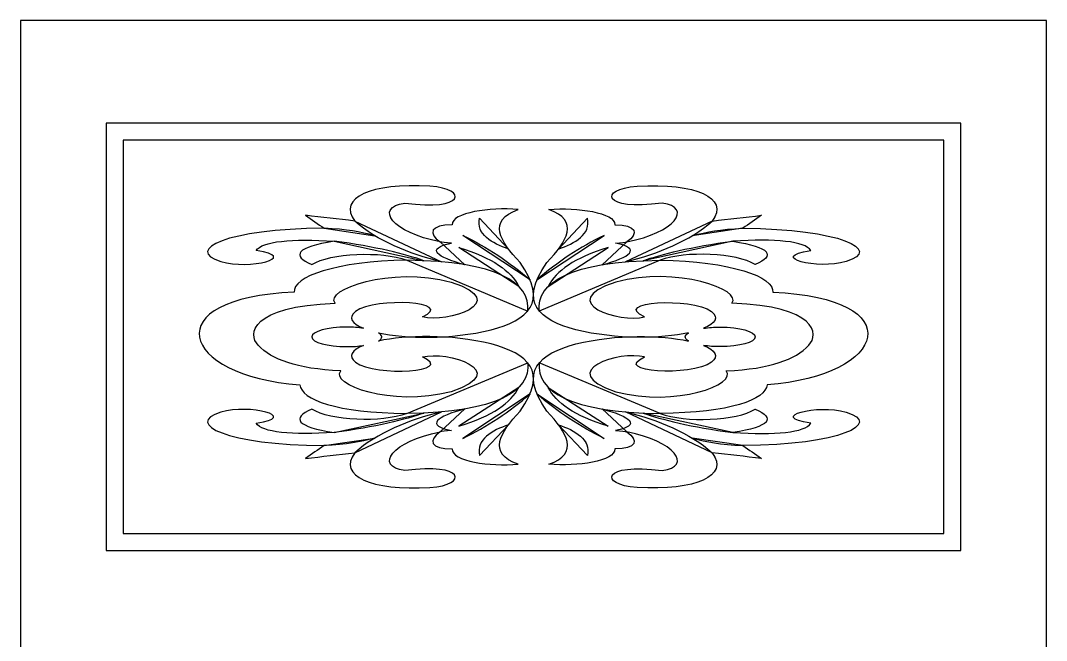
# Model space of a CAD drawing. Header units: centimetres. Extents: x -8.8 to 9.2, y -14.4 to 14.5.
# Drawn here: x -8.77 to -0.5, y 9.53 to 14.53 of the extents above; entities that cross this region are included whole.
import ezdxf

# ---------------------------------------------------------------- set-up
doc = ezdxf.new("R2010")
doc.units = ezdxf.units.CM
doc.header["$MEASUREMENT"] = 0
doc.layers.add('layer 1', color=7, linetype='Continuous')

msp = doc.modelspace()

# ---------------------------------------------------------------- linework, layer by layer
at = {"layer": 'layer 1', "color": 242}
for points, knots in [([(-8.76794, 14.52888), (-8.76794, 14.52888), (-0.49995, 14.52888), (-0.49995, 14.52888), (-0.49995, 14.52888), (-0.49995, 14.52888), (-0.49995, -14.40909), (-0.49995, -14.40909), (-0.49995, -14.40909), (-0.49995, -14.40909), (-8.76794, -14.40909), (-8.76794, -14.40909), (-8.76794, -14.40909), (-8.76794, -14.40909), (-8.76794, 14.52888), (-8.76794, 14.52888)], [0, 0, 0, 0, 0.2, 0.2, 0.2, 0.2, 0.4, 0.4, 0.4, 0.4, 0.6, 0.6, 0.6, 0.6, 1, 1, 1, 1]), ([(-8.07893, 13.70206), (-8.07893, 13.70206), (-1.18896, 13.70206), (-1.18896, 13.70206), (-1.18896, 13.70206), (-1.18896, 13.70206), (-1.18896, 10.2571), (-1.18896, 10.2571), (-1.18896, 10.2571), (-1.18896, 10.2571), (-8.07893, 10.2571), (-8.07893, 10.2571), (-8.07893, 10.2571), (-8.07893, 10.2571), (-8.07893, 13.70206), (-8.07893, 13.70206)], [0, 0, 0, 0, 0.2, 0.2, 0.2, 0.2, 0.4, 0.4, 0.4, 0.4, 0.6, 0.6, 0.6, 0.6, 1, 1, 1, 1]), ([(-7.94112, 13.56428), (-7.94112, 13.56428), (-1.32677, 13.56428), (-1.32677, 13.56428), (-1.32677, 13.56428), (-1.32677, 13.56428), (-1.32677, 10.39488), (-1.32677, 10.39488), (-1.32677, 10.39488), (-1.32677, 10.39488), (-7.94112, 10.39488), (-7.94112, 10.39488), (-7.94112, 10.39488), (-7.94112, 10.39488), (-7.94112, 13.56428), (-7.94112, 13.56428)], [0, 0, 0, 0, 0.2, 0.2, 0.2, 0.2, 0.4, 0.4, 0.4, 0.4, 0.6, 0.6, 0.6, 0.6, 1, 1, 1, 1]), ([(-5.88267, 11.94617), (-5.66183, 11.99451), (-5.30606, 12.00282), (-4.97441, 11.92258), (-4.97441, 11.92258), (-4.68442, 11.84311), (-4.50808, 11.70652), (-4.7423, 11.38068), (-4.7423, 11.38068), (-4.90231, 11.2099), (-5.01019, 11.04044), (-4.75733, 10.95379), (-4.75733, 10.95379), (-4.98305, 10.93224), (-5.29487, 10.97825), (-5.2888, 11.07642), (-5.2888, 11.07642), (-5.46525, 11.0766), (-5.48666, 11.14843), (-5.38609, 11.21324), (-5.38609, 11.21324), (-5.77156, 11.14146), (-5.92136, 10.93648), (-5.67056, 10.90148), (-5.67056, 10.90148), (-5.18814, 10.9695), (-5.15638, 10.78675), (-5.46843, 10.76549), (-5.46843, 10.76549), (-5.94547, 10.73838), (-6.21237, 10.85803), (-6.07476, 11.04583), (-6.07476, 11.04583), (-6.20703, 11.03053), (-6.33927, 11.01517), (-6.47149, 10.99982), (-6.47149, 10.99982), (-6.42162, 11.03473), (-6.37171, 11.0696), (-6.32181, 11.10443), (-6.32181, 11.10443), (-7.10656, 11.10889), (-7.45215, 11.27966), (-7.15389, 11.37267), (-7.15389, 11.37267), (-6.92172, 11.44195), (-6.51343, 11.33602), (-6.8682, 11.28442), (-6.8682, 11.28442), (-6.82466, 11.20778), (-6.5812, 11.18759), (-6.23947, 11.20908), (-6.23947, 11.20908), (-6.54447, 11.25444), (-6.58981, 11.32549), (-6.41908, 11.3974), (-6.41908, 11.3974), (-6.27436, 11.30203), (-5.85585, 11.2856), (-5.65555, 11.36183), (-5.65555, 11.36183), (-6.22203, 11.36915), (-6.50482, 11.4722), (-6.51642, 11.59412), (-6.51642, 11.59412), (-7.4917, 11.66159), (-7.68301, 12.29729), (-6.56135, 12.33901), (-6.56135, 12.33901), (-6.58039, 12.46254), (-6.22203, 12.59001), (-5.65555, 12.59735), (-5.65555, 12.59735), (-5.85585, 12.67354), (-6.27436, 12.65714), (-6.41908, 12.56176), (-6.41908, 12.56176), (-6.58981, 12.63366), (-6.54447, 12.70473), (-6.23947, 12.7501), (-6.23947, 12.7501), (-6.5812, 12.77158), (-6.82466, 12.75142), (-6.8682, 12.67475), (-6.8682, 12.67475), (-6.51343, 12.62314), (-6.92172, 12.51721), (-7.15389, 12.58651), (-7.15389, 12.58651), (-7.45215, 12.67949), (-7.10656, 12.85027), (-6.32181, 12.8547), (-6.32181, 12.8547), (-6.37171, 12.8896), (-6.42162, 12.92446), (-6.47149, 12.95931), (-6.47149, 12.95931), (-6.33927, 12.94402), (-6.20703, 12.92862), (-6.07476, 12.91332), (-6.07476, 12.91332), (-6.21237, 13.10116), (-5.94547, 13.22078), (-5.46843, 13.19369), (-5.46843, 13.19369), (-5.15638, 13.17242), (-5.18814, 12.98966), (-5.67056, 13.0577), (-5.67056, 13.0577), (-5.92136, 13.0227), (-5.77156, 12.81767), (-5.38609, 12.74589), (-5.38609, 12.74589), (-5.48666, 12.81071), (-5.46525, 12.88258), (-5.2888, 12.8827), (-5.2888, 12.8827), (-5.29487, 12.98091), (-4.98305, 13.02688), (-4.75733, 13.00539), (-4.75733, 13.00539), (-5.01019, 12.91876), (-4.90231, 12.74922), (-4.7423, 12.57854), (-4.7423, 12.57854), (-4.50808, 12.25265), (-4.68442, 12.11607), (-4.97441, 12.03656), (-4.97441, 12.03656), (-5.30609, 11.9564), (-5.66183, 11.96469), (-5.88267, 12.01301), (-5.88267, 12.01301), (-5.86558, 12.00283), (-5.856, 11.99153), (-5.856, 11.97961), (-5.856, 11.97961), (-5.856, 11.96764), (-5.86558, 11.95631), (-5.88267, 11.94617)], [0, 0, 0, 0, 0.0277778, 0.0277778, 0.0277778, 0.0277778, 0.0555556, 0.0555556, 0.0555556, 0.0555556, 0.0833333, 0.0833333, 0.0833333, 0.0833333, 0.1111111, 0.1111111, 0.1111111, 0.1111111, 0.1388889, 0.1388889, 0.1388889, 0.1388889, 0.1666667, 0.1666667, 0.1666667, 0.1666667, 0.1944444, 0.1944444, 0.1944444, 0.1944444, 0.2222222, 0.2222222, 0.2222222, 0.2222222, 0.25, 0.25, 0.25, 0.25, 0.2777778, 0.2777778, 0.2777778, 0.2777778, 0.3055556, 0.3055556, 0.3055556, 0.3055556, 0.3333333, 0.3333333, 0.3333333, 0.3333333, 0.3611111, 0.3611111, 0.3611111, 0.3611111, 0.3888889, 0.3888889, 0.3888889, 0.3888889, 0.4166667, 0.4166667, 0.4166667, 0.4166667, 0.4444444, 0.4444444, 0.4444444, 0.4444444, 0.4722222, 0.4722222, 0.4722222, 0.4722222, 0.5, 0.5, 0.5, 0.5, 0.5277778, 0.5277778, 0.5277778, 0.5277778, 0.5555556, 0.5555556, 0.5555556, 0.5555556, 0.5833333, 0.5833333, 0.5833333, 0.5833333, 0.6111111, 0.6111111, 0.6111111, 0.6111111, 0.6388889, 0.6388889, 0.6388889, 0.6388889, 0.6666667, 0.6666667, 0.6666667, 0.6666667, 0.6944444, 0.6944444, 0.6944444, 0.6944444, 0.7222222, 0.7222222, 0.7222222, 0.7222222, 0.75, 0.75, 0.75, 0.75, 0.7777778, 0.7777778, 0.7777778, 0.7777778, 0.8055556, 0.8055556, 0.8055556, 0.8055556, 0.8333333, 0.8333333, 0.8333333, 0.8333333, 0.8611111, 0.8611111, 0.8611111, 0.8611111, 0.8888889, 0.8888889, 0.8888889, 0.8888889, 0.9166667, 0.9166667, 0.9166667, 0.9166667, 0.9444444, 0.9444444, 0.9444444, 0.9444444, 1, 1, 1, 1]), ([(-3.38522, 11.94617), (-3.60606, 11.99451), (-3.9618, 12.00282), (-4.29348, 11.92258), (-4.29348, 11.92258), (-4.58347, 11.84311), (-4.7598, 11.70652), (-4.52558, 11.38068), (-4.52558, 11.38068), (-4.36558, 11.2099), (-4.2577, 11.04044), (-4.51056, 10.95379), (-4.51056, 10.95379), (-4.28482, 10.93224), (-3.97302, 10.97825), (-3.97907, 11.07642), (-3.97907, 11.07642), (-3.80264, 11.0766), (-3.78123, 11.14843), (-3.8818, 11.21324), (-3.8818, 11.21324), (-3.49633, 11.14146), (-3.34653, 10.93648), (-3.59733, 10.90148), (-3.59733, 10.90148), (-4.07975, 10.9695), (-4.11151, 10.78675), (-3.79946, 10.76549), (-3.79946, 10.76549), (-3.32242, 10.73838), (-3.05552, 10.85803), (-3.19313, 11.04583), (-3.19313, 11.04583), (-3.06086, 11.03053), (-2.92862, 11.01517), (-2.7964, 10.99982), (-2.7964, 10.99982), (-2.84627, 11.03473), (-2.89618, 11.0696), (-2.94608, 11.10443), (-2.94608, 11.10443), (-2.16133, 11.10889), (-1.81574, 11.27966), (-2.114, 11.37267), (-2.114, 11.37267), (-2.34617, 11.44195), (-2.75446, 11.33602), (-2.39969, 11.28442), (-2.39969, 11.28442), (-2.44323, 11.20778), (-2.68669, 11.18759), (-3.02842, 11.20908), (-3.02842, 11.20908), (-2.72345, 11.25444), (-2.67808, 11.32549), (-2.84881, 11.3974), (-2.84881, 11.3974), (-2.99352, 11.30203), (-3.41203, 11.2856), (-3.61233, 11.36183), (-3.61233, 11.36183), (-3.04586, 11.36915), (-2.76307, 11.4722), (-2.75147, 11.59412), (-2.75147, 11.59412), (-1.77619, 11.66159), (-1.58484, 12.29729), (-2.70654, 12.33901), (-2.70654, 12.33901), (-2.6875, 12.46254), (-3.04586, 12.59001), (-3.61233, 12.59735), (-3.61233, 12.59735), (-3.41203, 12.67354), (-2.99352, 12.65714), (-2.84881, 12.56176), (-2.84881, 12.56176), (-2.67808, 12.63366), (-2.72345, 12.70473), (-3.02842, 12.7501), (-3.02842, 12.7501), (-2.68669, 12.77158), (-2.44323, 12.75142), (-2.39969, 12.67475), (-2.39969, 12.67475), (-2.75446, 12.62314), (-2.34617, 12.51721), (-2.114, 12.58651), (-2.114, 12.58651), (-1.81574, 12.67949), (-2.16133, 12.85027), (-2.94608, 12.8547), (-2.94608, 12.8547), (-2.89618, 12.8896), (-2.84627, 12.92446), (-2.7964, 12.95931), (-2.7964, 12.95931), (-2.92862, 12.94402), (-3.06086, 12.92862), (-3.19313, 12.91332), (-3.19313, 12.91332), (-3.05552, 13.10116), (-3.32242, 13.22078), (-3.79946, 13.19369), (-3.79946, 13.19369), (-4.11151, 13.17242), (-4.07975, 12.98966), (-3.59733, 13.0577), (-3.59733, 13.0577), (-3.34653, 13.0227), (-3.49633, 12.81767), (-3.8818, 12.74589), (-3.8818, 12.74589), (-3.78123, 12.81071), (-3.80264, 12.88258), (-3.97907, 12.8827), (-3.97907, 12.8827), (-3.97302, 12.98091), (-4.28482, 13.02688), (-4.51056, 13.00539), (-4.51056, 13.00539), (-4.2577, 12.91876), (-4.36558, 12.74922), (-4.52558, 12.57854), (-4.52558, 12.57854), (-4.7598, 12.25265), (-4.58347, 12.11607), (-4.29348, 12.03656), (-4.29348, 12.03656), (-3.9618, 11.9564), (-3.60606, 11.96469), (-3.38522, 12.01301), (-3.38522, 12.01301), (-3.40231, 12.00283), (-3.41189, 11.99153), (-3.41189, 11.97961), (-3.41189, 11.97961), (-3.41189, 11.96764), (-3.40231, 11.95631), (-3.38522, 11.94617)], [0, 0, 0, 0, 0.0277778, 0.0277778, 0.0277778, 0.0277778, 0.0555556, 0.0555556, 0.0555556, 0.0555556, 0.0833333, 0.0833333, 0.0833333, 0.0833333, 0.1111111, 0.1111111, 0.1111111, 0.1111111, 0.1388889, 0.1388889, 0.1388889, 0.1388889, 0.1666667, 0.1666667, 0.1666667, 0.1666667, 0.1944444, 0.1944444, 0.1944444, 0.1944444, 0.2222222, 0.2222222, 0.2222222, 0.2222222, 0.25, 0.25, 0.25, 0.25, 0.2777778, 0.2777778, 0.2777778, 0.2777778, 0.3055556, 0.3055556, 0.3055556, 0.3055556, 0.3333333, 0.3333333, 0.3333333, 0.3333333, 0.3611111, 0.3611111, 0.3611111, 0.3611111, 0.3888889, 0.3888889, 0.3888889, 0.3888889, 0.4166667, 0.4166667, 0.4166667, 0.4166667, 0.4444444, 0.4444444, 0.4444444, 0.4444444, 0.4722222, 0.4722222, 0.4722222, 0.4722222, 0.5, 0.5, 0.5, 0.5, 0.5277778, 0.5277778, 0.5277778, 0.5277778, 0.5555556, 0.5555556, 0.5555556, 0.5555556, 0.5833333, 0.5833333, 0.5833333, 0.5833333, 0.6111111, 0.6111111, 0.6111111, 0.6111111, 0.6388889, 0.6388889, 0.6388889, 0.6388889, 0.6666667, 0.6666667, 0.6666667, 0.6666667, 0.6944444, 0.6944444, 0.6944444, 0.6944444, 0.7222222, 0.7222222, 0.7222222, 0.7222222, 0.75, 0.75, 0.75, 0.75, 0.7777778, 0.7777778, 0.7777778, 0.7777778, 0.8055556, 0.8055556, 0.8055556, 0.8055556, 0.8333333, 0.8333333, 0.8333333, 0.8333333, 0.8611111, 0.8611111, 0.8611111, 0.8611111, 0.8888889, 0.8888889, 0.8888889, 0.8888889, 0.9166667, 0.9166667, 0.9166667, 0.9166667, 0.9444444, 0.9444444, 0.9444444, 0.9444444, 1, 1, 1, 1]), ([(-6.07476, 12.91333), (-5.89143, 12.75154), (-5.64348, 12.65008), (-5.37573, 12.58413), (-5.37573, 12.58413), (-5.37573, 12.58413), (-6.07476, 12.91333), (-6.07476, 12.91333)], [0, 0, 0, 0, 0.3333333, 0.3333333, 0.3333333, 0.3333333, 1, 1, 1, 1]), ([(-5.06931, 12.93543), (-5.09769, 12.8056), (-4.96809, 12.73285), (-4.83533, 12.68772), (-4.83533, 12.68772), (-4.83533, 12.68772), (-5.06931, 12.93543), (-5.06931, 12.93543)], [0, 0, 0, 0, 0.3333333, 0.3333333, 0.3333333, 0.3333333, 1, 1, 1, 1]), ([(-4.19857, 12.93543), (-4.1702, 12.8056), (-4.29981, 12.73285), (-4.43256, 12.68772), (-4.43256, 12.68772), (-4.43256, 12.68772), (-4.19857, 12.93543), (-4.19857, 12.93543)], [0, 0, 0, 0, 0.3333333, 0.3333333, 0.3333333, 0.3333333, 1, 1, 1, 1]), ([(-3.19313, 12.91333), (-3.37646, 12.75154), (-3.62441, 12.65008), (-3.89216, 12.58413), (-3.89216, 12.58413), (-3.89216, 12.58413), (-3.19313, 12.91333), (-3.19313, 12.91333)], [0, 0, 0, 0, 0.3333333, 0.3333333, 0.3333333, 0.3333333, 1, 1, 1, 1]), ([(-6.32181, 12.8547), (-6.13608, 12.84648), (-6.03205, 12.82615), (-5.91274, 12.79481), (-5.91274, 12.79481), (-5.91274, 12.79481), (-6.32181, 12.8547), (-6.32181, 12.8547)], [0, 0, 0, 0, 0.3333333, 0.3333333, 0.3333333, 0.3333333, 1, 1, 1, 1]), ([(-2.94608, 12.8547), (-3.13181, 12.84648), (-3.23584, 12.82615), (-3.35514, 12.79481), (-3.35514, 12.79481), (-3.35514, 12.79481), (-2.94608, 12.8547), (-2.94608, 12.8547)], [0, 0, 0, 0, 0.3333333, 0.3333333, 0.3333333, 0.3333333, 1, 1, 1, 1]), ([(-6.23947, 12.7501), (-5.90959, 12.70838), (-5.65879, 12.64458), (-5.51686, 12.59333), (-5.51686, 12.59333), (-5.51686, 12.59333), (-6.23947, 12.7501), (-6.23947, 12.7501)], [0, 0, 0, 0, 0.3333333, 0.3333333, 0.3333333, 0.3333333, 1, 1, 1, 1]), ([(-5.38609, 12.74589), (-5.37175, 12.74096), (-5.34385, 12.73783), (-5.29482, 12.73529), (-5.29482, 12.73529), (-5.50979, 12.69215), (-5.41341, 12.62154), (-5.18607, 12.56063), (-5.18607, 12.56063), (-5.18607, 12.56063), (-5.38609, 12.74589), (-5.38609, 12.74589)], [0, 0, 0, 0, 0.25, 0.25, 0.25, 0.25, 0.5, 0.5, 0.5, 0.5, 1, 1, 1, 1]), ([(-4.66121, 12.43849), (-4.82573, 12.58157), (-5.00949, 12.70492), (-5.20456, 12.7976), (-5.20456, 12.7976), (-5.20456, 12.7976), (-4.66121, 12.43849), (-4.66121, 12.43849)], [0, 0, 0, 0, 0.3333333, 0.3333333, 0.3333333, 0.3333333, 1, 1, 1, 1]), ([(-4.60668, 12.43849), (-4.44216, 12.58157), (-4.2584, 12.70492), (-4.06333, 12.7976), (-4.06333, 12.7976), (-4.06333, 12.7976), (-4.60668, 12.43849), (-4.60668, 12.43849)], [0, 0, 0, 0, 0.3333333, 0.3333333, 0.3333333, 0.3333333, 1, 1, 1, 1]), ([(-3.8818, 12.74589), (-3.89614, 12.74096), (-3.92404, 12.73783), (-3.97307, 12.73529), (-3.97307, 12.73529), (-3.7581, 12.69215), (-3.85448, 12.62154), (-4.08179, 12.56063), (-4.08179, 12.56063), (-4.08179, 12.56063), (-3.8818, 12.74589), (-3.8818, 12.74589)], [0, 0, 0, 0, 0.25, 0.25, 0.25, 0.25, 0.5, 0.5, 0.5, 0.5, 1, 1, 1, 1]), ([(-3.02838, 12.7501), (-3.3583, 12.70838), (-3.6091, 12.64458), (-3.75103, 12.59333), (-3.75103, 12.59333), (-3.75103, 12.59333), (-3.02838, 12.7501), (-3.02838, 12.7501)], [0, 0, 0, 0, 0.3333333, 0.3333333, 0.3333333, 0.3333333, 1, 1, 1, 1]), ([(-4.753, 12.38638), (-4.81481, 12.51025), (-4.96387, 12.61718), (-5.23509, 12.69878), (-5.23509, 12.69878), (-5.23509, 12.69878), (-4.753, 12.38638), (-4.753, 12.38638)], [0, 0, 0, 0, 0.3333333, 0.3333333, 0.3333333, 0.3333333, 1, 1, 1, 1]), ([(-4.51489, 12.38638), (-4.45307, 12.51025), (-4.30401, 12.61718), (-4.0328, 12.69878), (-4.0328, 12.69878), (-4.0328, 12.69878), (-4.51489, 12.38638), (-4.51489, 12.38638)], [0, 0, 0, 0, 0.3333333, 0.3333333, 0.3333333, 0.3333333, 1, 1, 1, 1]), ([(-5.65556, 12.59735), (-4.9253, 12.58748), (-4.65813, 12.41813), (-4.68007, 12.18764), (-4.68007, 12.18764), (-4.68007, 12.18764), (-5.65556, 12.59735), (-5.65556, 12.59735)], [0, 0, 0, 0, 0.3333333, 0.3333333, 0.3333333, 0.3333333, 1, 1, 1, 1]), ([(-3.61233, 12.59735), (-4.34259, 12.58748), (-4.60976, 12.41813), (-4.58782, 12.18764), (-4.58782, 12.18764), (-4.58782, 12.18764), (-3.61233, 12.59735), (-3.61233, 12.59735)], [0, 0, 0, 0, 0.3333333, 0.3333333, 0.3333333, 0.3333333, 1, 1, 1, 1]), ([(-6.23198, 12.25109), (-6.9177, 12.22504), (-6.93565, 12.00217), (-6.8533, 11.91213), (-6.8533, 11.91213), (-6.74227, 11.7959), (-6.54664, 11.7234), (-6.18704, 11.70497), (-6.18704, 11.70497), (-6.28079, 11.59994), (-5.78357, 11.4081), (-5.29627, 11.53759), (-5.29627, 11.53759), (-4.79153, 11.70541), (-5.33748, 11.87135), (-5.5283, 11.81799), (-5.5283, 11.81799), (-5.25489, 11.69427), (-5.90362, 11.65709), (-6.06886, 11.77513), (-6.06886, 11.77513), (-6.13039, 11.82392), (-6.09742, 11.87241), (-6.00408, 11.91024), (-6.00408, 11.91024), (-6.04395, 11.90417), (-6.08967, 11.90074), (-6.1381, 11.90074), (-6.1381, 11.90074), (-6.29342, 11.90074), (-6.42021, 11.93614), (-6.42021, 11.97961), (-6.42021, 11.97961), (-6.42021, 12.02303), (-6.29342, 12.05842), (-6.1381, 12.05842), (-6.1381, 12.05842), (-6.08967, 12.05842), (-6.04395, 12.05504), (-6.00408, 12.04895), (-6.00408, 12.04895), (-6.0974, 12.08678), (-6.13039, 12.13526), (-6.06886, 12.18403), (-6.06886, 12.18403), (-5.90362, 12.30209), (-5.25489, 12.2649), (-5.5283, 12.14121), (-5.5283, 12.14121), (-5.33748, 12.08781), (-4.79153, 12.25374), (-5.29627, 12.42158), (-5.29627, 12.42158), (-5.78357, 12.55109), (-6.32569, 12.35952), (-6.23198, 12.25109)], [0, 0, 0, 0, 0.0666667, 0.0666667, 0.0666667, 0.0666667, 0.1333333, 0.1333333, 0.1333333, 0.1333333, 0.2, 0.2, 0.2, 0.2, 0.2666667, 0.2666667, 0.2666667, 0.2666667, 0.3333333, 0.3333333, 0.3333333, 0.3333333, 0.4, 0.4, 0.4, 0.4, 0.4666667, 0.4666667, 0.4666667, 0.4666667, 0.5333333, 0.5333333, 0.5333333, 0.5333333, 0.6, 0.6, 0.6, 0.6, 0.6666667, 0.6666667, 0.6666667, 0.6666667, 0.7333333, 0.7333333, 0.7333333, 0.7333333, 0.8, 0.8, 0.8, 0.8, 0.8666667, 0.8666667, 0.8666667, 0.8666667, 1, 1, 1, 1]), ([(-3.03591, 12.25109), (-2.35017, 12.22504), (-2.33224, 12.00217), (-2.41464, 11.91213), (-2.41464, 11.91213), (-2.52562, 11.7959), (-2.72125, 11.7234), (-3.08085, 11.70497), (-3.08085, 11.70497), (-2.9871, 11.59994), (-3.48432, 11.4081), (-3.97162, 11.53759), (-3.97162, 11.53759), (-4.47636, 11.70541), (-3.93041, 11.87135), (-3.73959, 11.81799), (-3.73959, 11.81799), (-4.013, 11.69427), (-3.36427, 11.65709), (-3.19903, 11.77513), (-3.19903, 11.77513), (-3.1375, 11.82392), (-3.17043, 11.87241), (-3.26381, 11.91024), (-3.26381, 11.91024), (-3.22394, 11.90417), (-3.17822, 11.90074), (-3.12979, 11.90074), (-3.12979, 11.90074), (-2.97447, 11.90074), (-2.84768, 11.93614), (-2.84768, 11.97961), (-2.84768, 11.97961), (-2.84768, 12.02303), (-2.97447, 12.05842), (-3.12979, 12.05842), (-3.12979, 12.05842), (-3.17822, 12.05842), (-3.22394, 12.05504), (-3.26381, 12.04895), (-3.26381, 12.04895), (-3.17049, 12.08678), (-3.1375, 12.13526), (-3.19903, 12.18403), (-3.19903, 12.18403), (-3.36427, 12.30209), (-4.013, 12.2649), (-3.73959, 12.14121), (-3.73959, 12.14121), (-3.93041, 12.08781), (-4.47636, 12.25374), (-3.97162, 12.42158), (-3.97162, 12.42158), (-3.48432, 12.55109), (-2.9422, 12.35952), (-3.03591, 12.25109)], [0, 0, 0, 0, 0.0666667, 0.0666667, 0.0666667, 0.0666667, 0.1333333, 0.1333333, 0.1333333, 0.1333333, 0.2, 0.2, 0.2, 0.2, 0.2666667, 0.2666667, 0.2666667, 0.2666667, 0.3333333, 0.3333333, 0.3333333, 0.3333333, 0.4, 0.4, 0.4, 0.4, 0.4666667, 0.4666667, 0.4666667, 0.4666667, 0.5333333, 0.5333333, 0.5333333, 0.5333333, 0.6, 0.6, 0.6, 0.6, 0.6666667, 0.6666667, 0.6666667, 0.6666667, 0.7333333, 0.7333333, 0.7333333, 0.7333333, 0.8, 0.8, 0.8, 0.8, 0.8666667, 0.8666667, 0.8666667, 0.8666667, 1, 1, 1, 1]), ([(-5.65556, 11.36183), (-4.9253, 11.37172), (-4.65813, 11.54101), (-4.68007, 11.7715), (-4.68007, 11.7715), (-4.68007, 11.7715), (-5.65556, 11.36183), (-5.65556, 11.36183)], [0, 0, 0, 0, 0.3333333, 0.3333333, 0.3333333, 0.3333333, 1, 1, 1, 1]), ([(-3.61233, 11.36183), (-4.34259, 11.37172), (-4.60976, 11.54101), (-4.58782, 11.7715), (-4.58782, 11.7715), (-4.58782, 11.7715), (-3.61233, 11.36183), (-3.61233, 11.36183)], [0, 0, 0, 0, 0.3333333, 0.3333333, 0.3333333, 0.3333333, 1, 1, 1, 1]), ([(-4.753, 11.57277), (-4.81481, 11.44888), (-4.96387, 11.342), (-5.23509, 11.26039), (-5.23509, 11.26039), (-5.23509, 11.26039), (-4.753, 11.57277), (-4.753, 11.57277)], [0, 0, 0, 0, 0.3333333, 0.3333333, 0.3333333, 0.3333333, 1, 1, 1, 1]), ([(-4.66121, 11.52063), (-4.82573, 11.37761), (-5.00949, 11.25421), (-5.20456, 11.16155), (-5.20456, 11.16155), (-5.20456, 11.16155), (-4.66121, 11.52063), (-4.66121, 11.52063)], [0, 0, 0, 0, 0.3333333, 0.3333333, 0.3333333, 0.3333333, 1, 1, 1, 1]), ([(-4.60668, 11.52063), (-4.44216, 11.37761), (-4.2584, 11.25421), (-4.06333, 11.16155), (-4.06333, 11.16155), (-4.06333, 11.16155), (-4.60668, 11.52063), (-4.60668, 11.52063)], [0, 0, 0, 0, 0.3333333, 0.3333333, 0.3333333, 0.3333333, 1, 1, 1, 1]), ([(-4.51489, 11.57277), (-4.45307, 11.44888), (-4.30401, 11.342), (-4.0328, 11.26039), (-4.0328, 11.26039), (-4.0328, 11.26039), (-4.51489, 11.57277), (-4.51489, 11.57277)], [0, 0, 0, 0, 0.3333333, 0.3333333, 0.3333333, 0.3333333, 1, 1, 1, 1]), ([(-6.23947, 11.20908), (-5.90959, 11.25082), (-5.65879, 11.31459), (-5.51686, 11.36583), (-5.51686, 11.36583), (-5.51686, 11.36583), (-6.23947, 11.20908), (-6.23947, 11.20908)], [0, 0, 0, 0, 0.3333333, 0.3333333, 0.3333333, 0.3333333, 1, 1, 1, 1]), ([(-6.07476, 11.04583), (-5.89143, 11.2076), (-5.64348, 11.3091), (-5.37573, 11.37505), (-5.37573, 11.37505), (-5.37573, 11.37505), (-6.07476, 11.04583), (-6.07476, 11.04583)], [0, 0, 0, 0, 0.3333333, 0.3333333, 0.3333333, 0.3333333, 1, 1, 1, 1]), ([(-5.38609, 11.21324), (-5.37175, 11.21817), (-5.34385, 11.22137), (-5.29482, 11.22383), (-5.29482, 11.22383), (-5.50979, 11.26703), (-5.41341, 11.33764), (-5.18607, 11.39859), (-5.18607, 11.39859), (-5.18607, 11.39859), (-5.38609, 11.21324), (-5.38609, 11.21324)], [0, 0, 0, 0, 0.25, 0.25, 0.25, 0.25, 0.5, 0.5, 0.5, 0.5, 1, 1, 1, 1]), ([(-3.8818, 11.21324), (-3.89614, 11.21817), (-3.92404, 11.22137), (-3.97307, 11.22383), (-3.97307, 11.22383), (-3.7581, 11.26703), (-3.85448, 11.33764), (-4.08179, 11.39859), (-4.08179, 11.39859), (-4.08179, 11.39859), (-3.8818, 11.21324), (-3.8818, 11.21324)], [0, 0, 0, 0, 0.25, 0.25, 0.25, 0.25, 0.5, 0.5, 0.5, 0.5, 1, 1, 1, 1]), ([(-3.19313, 11.04583), (-3.37646, 11.2076), (-3.62441, 11.3091), (-3.89216, 11.37505), (-3.89216, 11.37505), (-3.89216, 11.37505), (-3.19313, 11.04583), (-3.19313, 11.04583)], [0, 0, 0, 0, 0.3333333, 0.3333333, 0.3333333, 0.3333333, 1, 1, 1, 1]), ([(-3.02838, 11.20908), (-3.3583, 11.25082), (-3.6091, 11.31459), (-3.75103, 11.36583), (-3.75103, 11.36583), (-3.75103, 11.36583), (-3.02838, 11.20908), (-3.02838, 11.20908)], [0, 0, 0, 0, 0.3333333, 0.3333333, 0.3333333, 0.3333333, 1, 1, 1, 1]), ([(-5.06931, 11.02374), (-5.09769, 11.15359), (-4.96809, 11.22633), (-4.83533, 11.27141), (-4.83533, 11.27141), (-4.83533, 11.27141), (-5.06931, 11.02374), (-5.06931, 11.02374)], [0, 0, 0, 0, 0.3333333, 0.3333333, 0.3333333, 0.3333333, 1, 1, 1, 1]), ([(-4.19857, 11.02374), (-4.1702, 11.15359), (-4.29981, 11.22633), (-4.43256, 11.27141), (-4.43256, 11.27141), (-4.43256, 11.27141), (-4.19857, 11.02374), (-4.19857, 11.02374)], [0, 0, 0, 0, 0.3333333, 0.3333333, 0.3333333, 0.3333333, 1, 1, 1, 1]), ([(-6.32181, 11.10443), (-6.13608, 11.11268), (-6.03205, 11.13299), (-5.91274, 11.16431), (-5.91274, 11.16431), (-5.91274, 11.16431), (-6.32181, 11.10443), (-6.32181, 11.10443)], [0, 0, 0, 0, 0.3333333, 0.3333333, 0.3333333, 0.3333333, 1, 1, 1, 1]), ([(-2.94608, 11.10446), (-3.13181, 11.11268), (-3.23584, 11.13299), (-3.35514, 11.16431), (-3.35514, 11.16431), (-3.35514, 11.16431), (-2.94608, 11.10446), (-2.94608, 11.10446)], [0, 0, 0, 0, 0.3333333, 0.3333333, 0.3333333, 0.3333333, 1, 1, 1, 1])]:
    msp.add_open_spline(points, degree=3, knots=knots, dxfattribs=at)
at = {"layer": 'layer 1', "color": 177, "lineweight": 9}
for points, knots in [([(-8.76794, 14.52888), (-8.76794, 14.52888), (-0.49995, 14.52888), (-0.49995, 14.52888), (-0.49995, 14.52888), (-0.49995, 14.52888), (-0.49995, -14.40909), (-0.49995, -14.40909), (-0.49995, -14.40909), (-0.49995, -14.40909), (-8.76794, -14.40909), (-8.76794, -14.40909), (-8.76794, -14.40909), (-8.76794, -14.40909), (-8.76794, 14.52888), (-8.76794, 14.52888)], [0, 0, 0, 0, 0.2, 0.2, 0.2, 0.2, 0.4, 0.4, 0.4, 0.4, 0.6, 0.6, 0.6, 0.6, 1, 1, 1, 1]), ([(-8.07893, 13.70206), (-8.07893, 13.70206), (-1.18896, 13.70206), (-1.18896, 13.70206), (-1.18896, 13.70206), (-1.18896, 13.70206), (-1.18896, 10.2571), (-1.18896, 10.2571), (-1.18896, 10.2571), (-1.18896, 10.2571), (-8.07893, 10.2571), (-8.07893, 10.2571), (-8.07893, 10.2571), (-8.07893, 10.2571), (-8.07893, 13.70206), (-8.07893, 13.70206)], [0, 0, 0, 0, 0.2, 0.2, 0.2, 0.2, 0.4, 0.4, 0.4, 0.4, 0.6, 0.6, 0.6, 0.6, 1, 1, 1, 1]), ([(-7.94112, 13.56428), (-7.94112, 13.56428), (-1.32677, 13.56428), (-1.32677, 13.56428), (-1.32677, 13.56428), (-1.32677, 13.56428), (-1.32677, 10.39488), (-1.32677, 10.39488), (-1.32677, 10.39488), (-1.32677, 10.39488), (-7.94112, 10.39488), (-7.94112, 10.39488), (-7.94112, 10.39488), (-7.94112, 10.39488), (-7.94112, 13.56428), (-7.94112, 13.56428)], [0, 0, 0, 0, 0.2, 0.2, 0.2, 0.2, 0.4, 0.4, 0.4, 0.4, 0.6, 0.6, 0.6, 0.6, 1, 1, 1, 1]), ([(-5.88267, 11.94617), (-5.66183, 11.99451), (-5.30606, 12.00282), (-4.97441, 11.92258), (-4.97441, 11.92258), (-4.68442, 11.84311), (-4.50808, 11.70652), (-4.7423, 11.38068), (-4.7423, 11.38068), (-4.90231, 11.2099), (-5.01019, 11.04044), (-4.75733, 10.95379), (-4.75733, 10.95379), (-4.98305, 10.93224), (-5.29487, 10.97825), (-5.2888, 11.07642), (-5.2888, 11.07642), (-5.46525, 11.0766), (-5.48666, 11.14843), (-5.38609, 11.21324), (-5.38609, 11.21324), (-5.77156, 11.14146), (-5.92136, 10.93648), (-5.67056, 10.90148), (-5.67056, 10.90148), (-5.18814, 10.9695), (-5.15638, 10.78675), (-5.46843, 10.76549), (-5.46843, 10.76549), (-5.94547, 10.73838), (-6.21237, 10.85803), (-6.07476, 11.04583), (-6.07476, 11.04583), (-6.20703, 11.03053), (-6.33927, 11.01517), (-6.47149, 10.99982), (-6.47149, 10.99982), (-6.42162, 11.03473), (-6.37171, 11.0696), (-6.32181, 11.10443), (-6.32181, 11.10443), (-7.10656, 11.10889), (-7.45215, 11.27966), (-7.15389, 11.37267), (-7.15389, 11.37267), (-6.92172, 11.44195), (-6.51343, 11.33602), (-6.8682, 11.28442), (-6.8682, 11.28442), (-6.82466, 11.20778), (-6.5812, 11.18759), (-6.23947, 11.20908), (-6.23947, 11.20908), (-6.54447, 11.25444), (-6.58981, 11.32549), (-6.41908, 11.3974), (-6.41908, 11.3974), (-6.27436, 11.30203), (-5.85585, 11.2856), (-5.65555, 11.36183), (-5.65555, 11.36183), (-6.22203, 11.36915), (-6.50482, 11.4722), (-6.51642, 11.59412), (-6.51642, 11.59412), (-7.4917, 11.66159), (-7.68301, 12.29729), (-6.56135, 12.33901), (-6.56135, 12.33901), (-6.58039, 12.46254), (-6.22203, 12.59001), (-5.65555, 12.59735), (-5.65555, 12.59735), (-5.85585, 12.67354), (-6.27436, 12.65714), (-6.41908, 12.56176), (-6.41908, 12.56176), (-6.58981, 12.63366), (-6.54447, 12.70473), (-6.23947, 12.7501), (-6.23947, 12.7501), (-6.5812, 12.77158), (-6.82466, 12.75142), (-6.8682, 12.67475), (-6.8682, 12.67475), (-6.51343, 12.62314), (-6.92172, 12.51721), (-7.15389, 12.58651), (-7.15389, 12.58651), (-7.45215, 12.67949), (-7.10656, 12.85027), (-6.32181, 12.8547), (-6.32181, 12.8547), (-6.37171, 12.8896), (-6.42162, 12.92446), (-6.47149, 12.95931), (-6.47149, 12.95931), (-6.33927, 12.94402), (-6.20703, 12.92862), (-6.07476, 12.91332), (-6.07476, 12.91332), (-6.21237, 13.10116), (-5.94547, 13.22078), (-5.46843, 13.19369), (-5.46843, 13.19369), (-5.15638, 13.17242), (-5.18814, 12.98966), (-5.67056, 13.0577), (-5.67056, 13.0577), (-5.92136, 13.0227), (-5.77156, 12.81767), (-5.38609, 12.74589), (-5.38609, 12.74589), (-5.48666, 12.81071), (-5.46525, 12.88258), (-5.2888, 12.8827), (-5.2888, 12.8827), (-5.29487, 12.98091), (-4.98305, 13.02688), (-4.75733, 13.00539), (-4.75733, 13.00539), (-5.01019, 12.91876), (-4.90231, 12.74922), (-4.7423, 12.57854), (-4.7423, 12.57854), (-4.50808, 12.25265), (-4.68442, 12.11607), (-4.97441, 12.03656), (-4.97441, 12.03656), (-5.30609, 11.9564), (-5.66183, 11.96469), (-5.88267, 12.01301), (-5.88267, 12.01301), (-5.86558, 12.00283), (-5.856, 11.99153), (-5.856, 11.97961), (-5.856, 11.97961), (-5.856, 11.96764), (-5.86558, 11.95631), (-5.88267, 11.94617)], [0, 0, 0, 0, 0.0277778, 0.0277778, 0.0277778, 0.0277778, 0.0555556, 0.0555556, 0.0555556, 0.0555556, 0.0833333, 0.0833333, 0.0833333, 0.0833333, 0.1111111, 0.1111111, 0.1111111, 0.1111111, 0.1388889, 0.1388889, 0.1388889, 0.1388889, 0.1666667, 0.1666667, 0.1666667, 0.1666667, 0.1944444, 0.1944444, 0.1944444, 0.1944444, 0.2222222, 0.2222222, 0.2222222, 0.2222222, 0.25, 0.25, 0.25, 0.25, 0.2777778, 0.2777778, 0.2777778, 0.2777778, 0.3055556, 0.3055556, 0.3055556, 0.3055556, 0.3333333, 0.3333333, 0.3333333, 0.3333333, 0.3611111, 0.3611111, 0.3611111, 0.3611111, 0.3888889, 0.3888889, 0.3888889, 0.3888889, 0.4166667, 0.4166667, 0.4166667, 0.4166667, 0.4444444, 0.4444444, 0.4444444, 0.4444444, 0.4722222, 0.4722222, 0.4722222, 0.4722222, 0.5, 0.5, 0.5, 0.5, 0.5277778, 0.5277778, 0.5277778, 0.5277778, 0.5555556, 0.5555556, 0.5555556, 0.5555556, 0.5833333, 0.5833333, 0.5833333, 0.5833333, 0.6111111, 0.6111111, 0.6111111, 0.6111111, 0.6388889, 0.6388889, 0.6388889, 0.6388889, 0.6666667, 0.6666667, 0.6666667, 0.6666667, 0.6944444, 0.6944444, 0.6944444, 0.6944444, 0.7222222, 0.7222222, 0.7222222, 0.7222222, 0.75, 0.75, 0.75, 0.75, 0.7777778, 0.7777778, 0.7777778, 0.7777778, 0.8055556, 0.8055556, 0.8055556, 0.8055556, 0.8333333, 0.8333333, 0.8333333, 0.8333333, 0.8611111, 0.8611111, 0.8611111, 0.8611111, 0.8888889, 0.8888889, 0.8888889, 0.8888889, 0.9166667, 0.9166667, 0.9166667, 0.9166667, 0.9444444, 0.9444444, 0.9444444, 0.9444444, 1, 1, 1, 1]), ([(-3.38522, 11.94617), (-3.60606, 11.99451), (-3.9618, 12.00282), (-4.29348, 11.92258), (-4.29348, 11.92258), (-4.58347, 11.84311), (-4.7598, 11.70652), (-4.52558, 11.38068), (-4.52558, 11.38068), (-4.36558, 11.2099), (-4.2577, 11.04044), (-4.51056, 10.95379), (-4.51056, 10.95379), (-4.28482, 10.93224), (-3.97302, 10.97825), (-3.97907, 11.07642), (-3.97907, 11.07642), (-3.80264, 11.0766), (-3.78123, 11.14843), (-3.8818, 11.21324), (-3.8818, 11.21324), (-3.49633, 11.14146), (-3.34653, 10.93648), (-3.59733, 10.90148), (-3.59733, 10.90148), (-4.07975, 10.9695), (-4.11151, 10.78675), (-3.79946, 10.76549), (-3.79946, 10.76549), (-3.32242, 10.73838), (-3.05552, 10.85803), (-3.19313, 11.04583), (-3.19313, 11.04583), (-3.06086, 11.03053), (-2.92862, 11.01517), (-2.7964, 10.99982), (-2.7964, 10.99982), (-2.84627, 11.03473), (-2.89618, 11.0696), (-2.94608, 11.10443), (-2.94608, 11.10443), (-2.16133, 11.10889), (-1.81574, 11.27966), (-2.114, 11.37267), (-2.114, 11.37267), (-2.34617, 11.44195), (-2.75446, 11.33602), (-2.39969, 11.28442), (-2.39969, 11.28442), (-2.44323, 11.20778), (-2.68669, 11.18759), (-3.02842, 11.20908), (-3.02842, 11.20908), (-2.72345, 11.25444), (-2.67808, 11.32549), (-2.84881, 11.3974), (-2.84881, 11.3974), (-2.99352, 11.30203), (-3.41203, 11.2856), (-3.61233, 11.36183), (-3.61233, 11.36183), (-3.04586, 11.36915), (-2.76307, 11.4722), (-2.75147, 11.59412), (-2.75147, 11.59412), (-1.77619, 11.66159), (-1.58484, 12.29729), (-2.70654, 12.33901), (-2.70654, 12.33901), (-2.6875, 12.46254), (-3.04586, 12.59001), (-3.61233, 12.59735), (-3.61233, 12.59735), (-3.41203, 12.67354), (-2.99352, 12.65714), (-2.84881, 12.56176), (-2.84881, 12.56176), (-2.67808, 12.63366), (-2.72345, 12.70473), (-3.02842, 12.7501), (-3.02842, 12.7501), (-2.68669, 12.77158), (-2.44323, 12.75142), (-2.39969, 12.67475), (-2.39969, 12.67475), (-2.75446, 12.62314), (-2.34617, 12.51721), (-2.114, 12.58651), (-2.114, 12.58651), (-1.81574, 12.67949), (-2.16133, 12.85027), (-2.94608, 12.8547), (-2.94608, 12.8547), (-2.89618, 12.8896), (-2.84627, 12.92446), (-2.7964, 12.95931), (-2.7964, 12.95931), (-2.92862, 12.94402), (-3.06086, 12.92862), (-3.19313, 12.91332), (-3.19313, 12.91332), (-3.05552, 13.10116), (-3.32242, 13.22078), (-3.79946, 13.19369), (-3.79946, 13.19369), (-4.11151, 13.17242), (-4.07975, 12.98966), (-3.59733, 13.0577), (-3.59733, 13.0577), (-3.34653, 13.0227), (-3.49633, 12.81767), (-3.8818, 12.74589), (-3.8818, 12.74589), (-3.78123, 12.81071), (-3.80264, 12.88258), (-3.97907, 12.8827), (-3.97907, 12.8827), (-3.97302, 12.98091), (-4.28482, 13.02688), (-4.51056, 13.00539), (-4.51056, 13.00539), (-4.2577, 12.91876), (-4.36558, 12.74922), (-4.52558, 12.57854), (-4.52558, 12.57854), (-4.7598, 12.25265), (-4.58347, 12.11607), (-4.29348, 12.03656), (-4.29348, 12.03656), (-3.9618, 11.9564), (-3.60606, 11.96469), (-3.38522, 12.01301), (-3.38522, 12.01301), (-3.40231, 12.00283), (-3.41189, 11.99153), (-3.41189, 11.97961), (-3.41189, 11.97961), (-3.41189, 11.96764), (-3.40231, 11.95631), (-3.38522, 11.94617)], [0, 0, 0, 0, 0.0277778, 0.0277778, 0.0277778, 0.0277778, 0.0555556, 0.0555556, 0.0555556, 0.0555556, 0.0833333, 0.0833333, 0.0833333, 0.0833333, 0.1111111, 0.1111111, 0.1111111, 0.1111111, 0.1388889, 0.1388889, 0.1388889, 0.1388889, 0.1666667, 0.1666667, 0.1666667, 0.1666667, 0.1944444, 0.1944444, 0.1944444, 0.1944444, 0.2222222, 0.2222222, 0.2222222, 0.2222222, 0.25, 0.25, 0.25, 0.25, 0.2777778, 0.2777778, 0.2777778, 0.2777778, 0.3055556, 0.3055556, 0.3055556, 0.3055556, 0.3333333, 0.3333333, 0.3333333, 0.3333333, 0.3611111, 0.3611111, 0.3611111, 0.3611111, 0.3888889, 0.3888889, 0.3888889, 0.3888889, 0.4166667, 0.4166667, 0.4166667, 0.4166667, 0.4444444, 0.4444444, 0.4444444, 0.4444444, 0.4722222, 0.4722222, 0.4722222, 0.4722222, 0.5, 0.5, 0.5, 0.5, 0.5277778, 0.5277778, 0.5277778, 0.5277778, 0.5555556, 0.5555556, 0.5555556, 0.5555556, 0.5833333, 0.5833333, 0.5833333, 0.5833333, 0.6111111, 0.6111111, 0.6111111, 0.6111111, 0.6388889, 0.6388889, 0.6388889, 0.6388889, 0.6666667, 0.6666667, 0.6666667, 0.6666667, 0.6944444, 0.6944444, 0.6944444, 0.6944444, 0.7222222, 0.7222222, 0.7222222, 0.7222222, 0.75, 0.75, 0.75, 0.75, 0.7777778, 0.7777778, 0.7777778, 0.7777778, 0.8055556, 0.8055556, 0.8055556, 0.8055556, 0.8333333, 0.8333333, 0.8333333, 0.8333333, 0.8611111, 0.8611111, 0.8611111, 0.8611111, 0.8888889, 0.8888889, 0.8888889, 0.8888889, 0.9166667, 0.9166667, 0.9166667, 0.9166667, 0.9444444, 0.9444444, 0.9444444, 0.9444444, 1, 1, 1, 1]), ([(-5.38609, 12.74589), (-5.37175, 12.74096), (-5.34385, 12.73783), (-5.29482, 12.73529), (-5.29482, 12.73529), (-5.50979, 12.69215), (-5.41341, 12.62154), (-5.18607, 12.56063)], [0, 0, 0, 0, 0.3333333, 0.3333333, 0.3333333, 0.3333333, 1, 1, 1, 1]), ([(-3.8818, 12.74589), (-3.89614, 12.74096), (-3.92404, 12.73783), (-3.97307, 12.73529), (-3.97307, 12.73529), (-3.7581, 12.69215), (-3.85448, 12.62154), (-4.08179, 12.56063)], [0, 0, 0, 0, 0.3333333, 0.3333333, 0.3333333, 0.3333333, 1, 1, 1, 1]), ([(-6.23198, 12.25109), (-6.9177, 12.22504), (-6.93565, 12.00217), (-6.8533, 11.91213), (-6.8533, 11.91213), (-6.74227, 11.7959), (-6.54664, 11.7234), (-6.18704, 11.70497), (-6.18704, 11.70497), (-6.28079, 11.59994), (-5.78357, 11.4081), (-5.29627, 11.53759), (-5.29627, 11.53759), (-4.79153, 11.70541), (-5.33748, 11.87135), (-5.5283, 11.81799), (-5.5283, 11.81799), (-5.25489, 11.69427), (-5.90362, 11.65709), (-6.06886, 11.77513), (-6.06886, 11.77513), (-6.13039, 11.82392), (-6.09742, 11.87241), (-6.00408, 11.91024), (-6.00408, 11.91024), (-6.04395, 11.90417), (-6.08967, 11.90074), (-6.1381, 11.90074), (-6.1381, 11.90074), (-6.29342, 11.90074), (-6.42021, 11.93614), (-6.42021, 11.97961), (-6.42021, 11.97961), (-6.42021, 12.02303), (-6.29342, 12.05842), (-6.1381, 12.05842), (-6.1381, 12.05842), (-6.08967, 12.05842), (-6.04395, 12.05504), (-6.00408, 12.04895), (-6.00408, 12.04895), (-6.0974, 12.08678), (-6.13039, 12.13526), (-6.06886, 12.18403), (-6.06886, 12.18403), (-5.90362, 12.30209), (-5.25489, 12.2649), (-5.5283, 12.14121), (-5.5283, 12.14121), (-5.33748, 12.08781), (-4.79153, 12.25374), (-5.29627, 12.42158), (-5.29627, 12.42158), (-5.78357, 12.55109), (-6.32569, 12.35952), (-6.23198, 12.25109)], [0, 0, 0, 0, 0.0666667, 0.0666667, 0.0666667, 0.0666667, 0.1333333, 0.1333333, 0.1333333, 0.1333333, 0.2, 0.2, 0.2, 0.2, 0.2666667, 0.2666667, 0.2666667, 0.2666667, 0.3333333, 0.3333333, 0.3333333, 0.3333333, 0.4, 0.4, 0.4, 0.4, 0.4666667, 0.4666667, 0.4666667, 0.4666667, 0.5333333, 0.5333333, 0.5333333, 0.5333333, 0.6, 0.6, 0.6, 0.6, 0.6666667, 0.6666667, 0.6666667, 0.6666667, 0.7333333, 0.7333333, 0.7333333, 0.7333333, 0.8, 0.8, 0.8, 0.8, 0.8666667, 0.8666667, 0.8666667, 0.8666667, 1, 1, 1, 1]), ([(-3.03591, 12.25109), (-2.35017, 12.22504), (-2.33224, 12.00217), (-2.41464, 11.91213), (-2.41464, 11.91213), (-2.52562, 11.7959), (-2.72125, 11.7234), (-3.08085, 11.70497), (-3.08085, 11.70497), (-2.9871, 11.59994), (-3.48432, 11.4081), (-3.97162, 11.53759), (-3.97162, 11.53759), (-4.47636, 11.70541), (-3.93041, 11.87135), (-3.73959, 11.81799), (-3.73959, 11.81799), (-4.013, 11.69427), (-3.36427, 11.65709), (-3.19903, 11.77513), (-3.19903, 11.77513), (-3.1375, 11.82392), (-3.17043, 11.87241), (-3.26381, 11.91024), (-3.26381, 11.91024), (-3.22394, 11.90417), (-3.17822, 11.90074), (-3.12979, 11.90074), (-3.12979, 11.90074), (-2.97447, 11.90074), (-2.84768, 11.93614), (-2.84768, 11.97961), (-2.84768, 11.97961), (-2.84768, 12.02303), (-2.97447, 12.05842), (-3.12979, 12.05842), (-3.12979, 12.05842), (-3.17822, 12.05842), (-3.22394, 12.05504), (-3.26381, 12.04895), (-3.26381, 12.04895), (-3.17049, 12.08678), (-3.1375, 12.13526), (-3.19903, 12.18403), (-3.19903, 12.18403), (-3.36427, 12.30209), (-4.013, 12.2649), (-3.73959, 12.14121), (-3.73959, 12.14121), (-3.93041, 12.08781), (-4.47636, 12.25374), (-3.97162, 12.42158), (-3.97162, 12.42158), (-3.48432, 12.55109), (-2.9422, 12.35952), (-3.03591, 12.25109)], [0, 0, 0, 0, 0.0666667, 0.0666667, 0.0666667, 0.0666667, 0.1333333, 0.1333333, 0.1333333, 0.1333333, 0.2, 0.2, 0.2, 0.2, 0.2666667, 0.2666667, 0.2666667, 0.2666667, 0.3333333, 0.3333333, 0.3333333, 0.3333333, 0.4, 0.4, 0.4, 0.4, 0.4666667, 0.4666667, 0.4666667, 0.4666667, 0.5333333, 0.5333333, 0.5333333, 0.5333333, 0.6, 0.6, 0.6, 0.6, 0.6666667, 0.6666667, 0.6666667, 0.6666667, 0.7333333, 0.7333333, 0.7333333, 0.7333333, 0.8, 0.8, 0.8, 0.8, 0.8666667, 0.8666667, 0.8666667, 0.8666667, 1, 1, 1, 1]), ([(-5.38609, 11.21324), (-5.37175, 11.21817), (-5.34385, 11.22137), (-5.29482, 11.22383), (-5.29482, 11.22383), (-5.50979, 11.26703), (-5.41341, 11.33764), (-5.18607, 11.39859)], [0, 0, 0, 0, 0.3333333, 0.3333333, 0.3333333, 0.3333333, 1, 1, 1, 1]), ([(-3.8818, 11.21324), (-3.89614, 11.21817), (-3.92404, 11.22137), (-3.97307, 11.22383), (-3.97307, 11.22383), (-3.7581, 11.26703), (-3.85448, 11.33764), (-4.08179, 11.39859)], [0, 0, 0, 0, 0.3333333, 0.3333333, 0.3333333, 0.3333333, 1, 1, 1, 1])]:
    msp.add_open_spline(points, degree=3, knots=knots, dxfattribs=at)
for points in [[(-6.07476, 12.91333), (-5.89143, 12.75154), (-5.64348, 12.65008), (-5.37573, 12.58413)], [(-5.06931, 12.93543), (-5.09769, 12.8056), (-4.96809, 12.73285), (-4.83533, 12.68772)], [(-4.19857, 12.93543), (-4.1702, 12.8056), (-4.29981, 12.73285), (-4.43256, 12.68772)], [(-3.19313, 12.91333), (-3.37646, 12.75154), (-3.62441, 12.65008), (-3.89216, 12.58413)], [(-6.32181, 12.8547), (-6.13608, 12.84648), (-6.03205, 12.82615), (-5.91274, 12.79481)], [(-2.94608, 12.8547), (-3.13181, 12.84648), (-3.23584, 12.82615), (-3.35514, 12.79481)], [(-6.23947, 12.7501), (-5.90959, 12.70838), (-5.65879, 12.64458), (-5.51686, 12.59333)], [(-4.66121, 12.43849), (-4.82573, 12.58157), (-5.00949, 12.70492), (-5.20456, 12.7976)], [(-4.60668, 12.43849), (-4.44216, 12.58157), (-4.2584, 12.70492), (-4.06333, 12.7976)], [(-3.02838, 12.7501), (-3.3583, 12.70838), (-3.6091, 12.64458), (-3.75103, 12.59333)], [(-4.753, 12.38638), (-4.81481, 12.51025), (-4.96387, 12.61718), (-5.23509, 12.69878)], [(-4.51489, 12.38638), (-4.45307, 12.51025), (-4.30401, 12.61718), (-4.0328, 12.69878)], [(-5.65556, 12.59735), (-4.9253, 12.58748), (-4.65813, 12.41813), (-4.68007, 12.18764)], [(-3.61233, 12.59735), (-4.34259, 12.58748), (-4.60976, 12.41813), (-4.58782, 12.18764)], [(-5.65556, 11.36183), (-4.9253, 11.37172), (-4.65813, 11.54101), (-4.68007, 11.7715)], [(-3.61233, 11.36183), (-4.34259, 11.37172), (-4.60976, 11.54101), (-4.58782, 11.7715)], [(-4.753, 11.57277), (-4.81481, 11.44888), (-4.96387, 11.342), (-5.23509, 11.26039)], [(-4.66121, 11.52063), (-4.82573, 11.37761), (-5.00949, 11.25421), (-5.20456, 11.16155)], [(-4.60668, 11.52063), (-4.44216, 11.37761), (-4.2584, 11.25421), (-4.06333, 11.16155)], [(-4.51489, 11.57277), (-4.45307, 11.44888), (-4.30401, 11.342), (-4.0328, 11.26039)], [(-6.23947, 11.20908), (-5.90959, 11.25082), (-5.65879, 11.31459), (-5.51686, 11.36583)], [(-6.07476, 11.04583), (-5.89143, 11.2076), (-5.64348, 11.3091), (-5.37573, 11.37505)], [(-3.19313, 11.04583), (-3.37646, 11.2076), (-3.62441, 11.3091), (-3.89216, 11.37505)], [(-3.02838, 11.20908), (-3.3583, 11.25082), (-3.6091, 11.31459), (-3.75103, 11.36583)], [(-5.06931, 11.02374), (-5.09769, 11.15359), (-4.96809, 11.22633), (-4.83533, 11.27141)], [(-4.19857, 11.02374), (-4.1702, 11.15359), (-4.29981, 11.22633), (-4.43256, 11.27141)], [(-6.32181, 11.10443), (-6.13608, 11.11268), (-6.03205, 11.13299), (-5.91274, 11.16431)], [(-2.94608, 11.10446), (-3.13181, 11.11268), (-3.23584, 11.13299), (-3.35514, 11.16431)]]:
    msp.add_open_spline(points, degree=3, dxfattribs=at)

doc.saveas('drawing.dxf')
